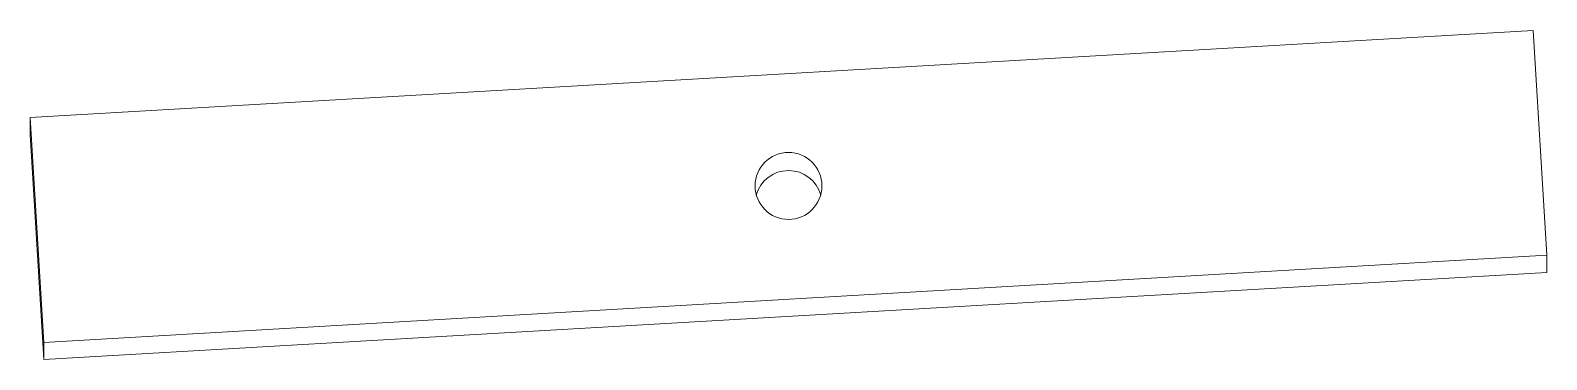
# Model space of a CAD drawing. Header units: inches. Extents: x -2.27 to 2.27, y -0.47 to 0.52.
import ezdxf

# ---------------------------------------------------------------- set-up
doc = ezdxf.new("R2010")
doc.units = ezdxf.units.IN
doc.header["$MEASUREMENT"] = 0

msp = doc.modelspace()

# ---------------------------------------------------------------- linework, layer by layer
at = {"color": 7, "linetype": 'Continuous', "lineweight": 15}
for p, q in [((2.2258, 0.517), (-2.2664, 0.2567)), ((2.2664, -0.1543), (2.2258, 0.517)), ((-2.2664, 0.2567), (-2.2258, -0.4146)), ((-2.2664, 0.2567), (-2.2664, 0.2055)), ((-2.2664, 0.2055), (-2.2258, -0.4658)), ((-2.2258, -0.4146), (2.2664, -0.1543)), ((2.2664, -0.1543), (2.2664, -0.2055)), ((-2.2258, -0.4658), (2.2664, -0.2055)), ((-2.2258, -0.4146), (-2.2258, -0.4658))]:
    msp.add_line(p, q, dxfattribs=at)
msp.add_circle((-0.0001, 0.0527), 0.0999, dxfattribs=at)
msp.add_arc((0, -0.0024), 0.101, 16.0752, 163.9248, dxfattribs=at)

doc.saveas('drawing.dxf')
